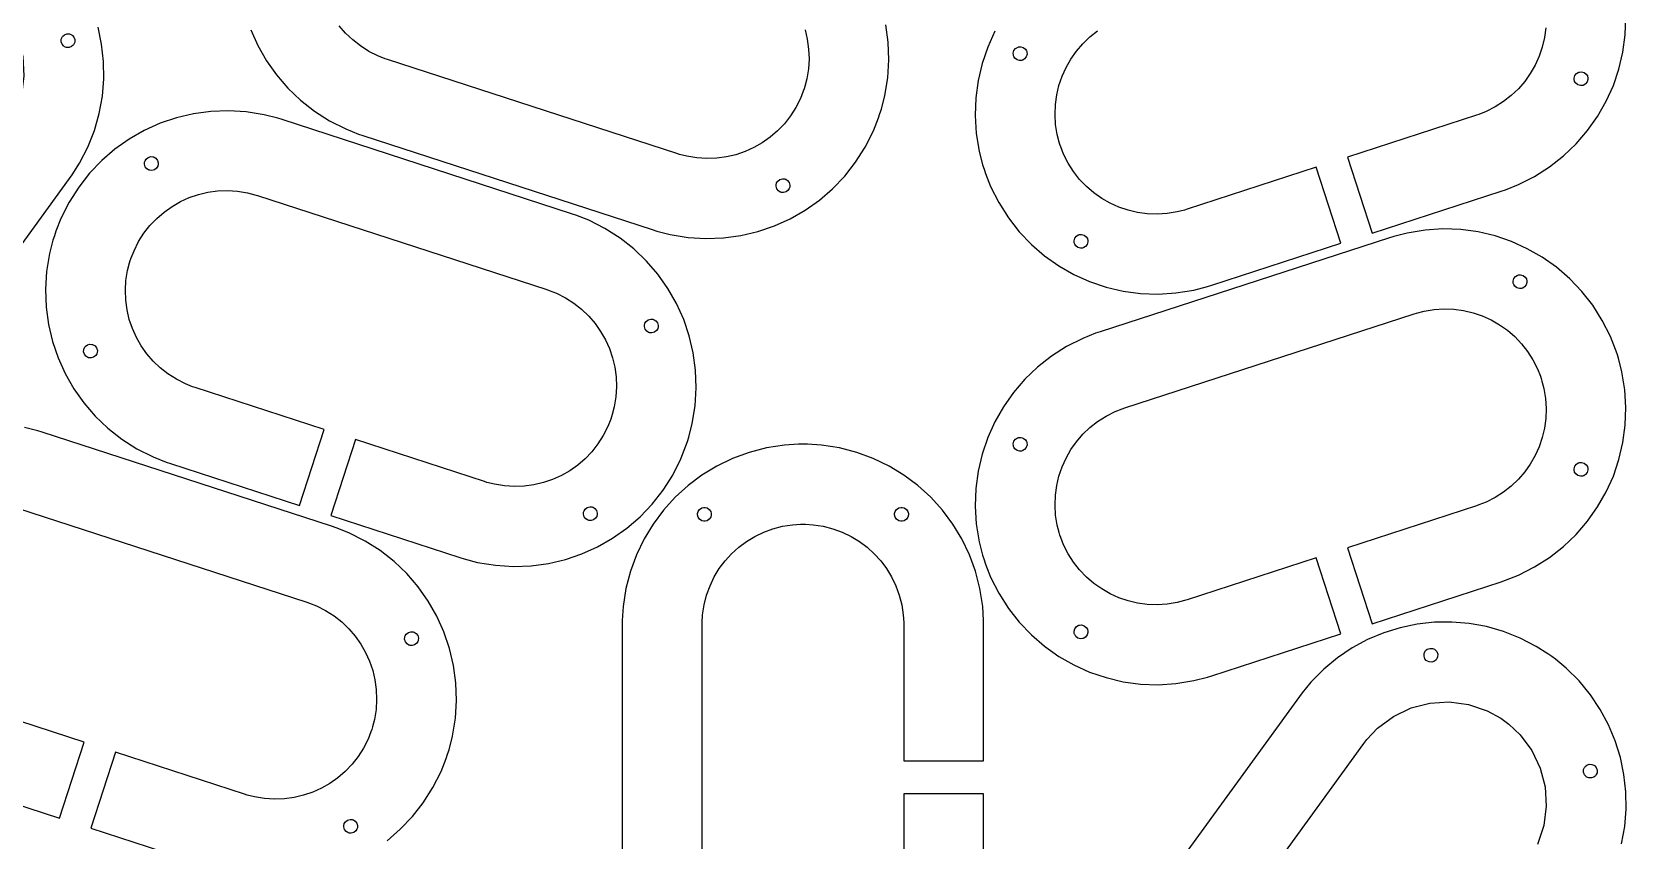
# Model space of a CAD drawing. Extents: x 0 to 47.8, y 0 to 94.9.
# Drawn here: x 23.57 to 47.83, y 13.06 to 25.35 of the extents above; entities that cross this region are included whole.
import ezdxf

# ---------------------------------------------------------------- set-up
doc = ezdxf.new("R2010")
doc.units = 0
doc.layers.get('0').update_dxf_attribs({"linetype": 'CONTINUOUS'})

msp = doc.modelspace()

# ---------------------------------------------------------------- linework, layer by layer
at = {"color": 0}
for points in [[(23.2307, 25.5279), (23.3585, 25.2601), (23.4321, 24.975), (23.4501, 24.6811), (23.4114, 24.3869), (23.3144, 24.1013), (23.2032, 23.8953), (23.1578, 23.8326), (23.1578, 23.8326), (21.944, 22.1619), (22.9271, 21.4479), (24.1408, 23.1185), (24.1821, 23.1754), (24.2946, 23.3543), (24.4214, 23.5997), (24.5214, 23.8528), (24.5951, 24.1115), (24.6428, 24.374), (24.6646, 24.6385), (24.661, 24.9028), (24.6321, 25.1651), (24.5785, 25.4235)], [(46.61, 25.4124), (46.59, 25.2647), (46.556, 25.1207), (46.5085, 24.981), (46.4479, 24.8467), (46.3749, 24.7188), (46.2897, 24.5982), (46.1932, 24.486), (46.0856, 24.3831), (45.9674, 24.2903), (45.8392, 24.2089), (45.7014, 24.1396), (45.5918, 24.0957), (45.5546, 24.0836), (45.5546, 24.0836), (43.5907, 23.4456), (43.9661, 22.29), (45.93, 22.9281), (45.9969, 22.9499), (46.1931, 23.0285), (46.4399, 23.1525), (46.6696, 23.2983), (46.8812, 23.4644), (47.0742, 23.6489), (47.2472, 23.85), (47.3996, 24.066), (47.5306, 24.295), (47.6389, 24.5357), (47.724, 24.7858), (47.785, 25.0442), (47.8208, 25.3085), (47.8307, 25.5774)], [(26.9, 25.3818), (27.0085, 25.1413), (27.1393, 24.9121), (27.2917, 24.6961), (27.4649, 24.495), (27.6576, 24.3106), (27.8693, 24.1446), (28.099, 23.9988), (28.3458, 23.8747), (28.5421, 23.796), (28.6089, 23.7743), (33.0124, 22.3435), (33.0792, 22.3218), (33.284, 22.2701), (33.5567, 22.2254), (33.8282, 22.2085), (34.0971, 22.2183), (34.3615, 22.2542), (34.6197, 22.3151), (34.87, 22.4003), (35.1106, 22.5088), (35.3397, 22.6396), (35.5557, 22.7919), (35.7568, 22.965), (35.9413, 23.1579), (36.1072, 23.3696), (36.2531, 23.5993), (36.3771, 23.8461), (36.4558, 24.0424), (36.4775, 24.1092), (36.4993, 24.176), (36.5508, 24.381), (36.5957, 24.6535), (36.6126, 24.9251), (36.6028, 25.194), (36.5669, 25.4583)], [(35.3378, 25.3818), (35.3718, 25.2378), (35.3918, 25.0901), (35.3974, 24.94), (35.3879, 24.7885), (35.3629, 24.6364), (35.334, 24.5219), (35.3219, 24.4846), (35.3099, 24.4474), (35.266, 24.3378), (35.1967, 24.2), (35.1153, 24.0718), (35.0226, 23.9536), (34.9196, 23.846), (34.8074, 23.7494), (34.6868, 23.6643), (34.559, 23.5912), (34.4246, 23.5307), (34.285, 23.4832), (34.1408, 23.4492), (33.9933, 23.4292), (33.8432, 23.4236), (33.6915, 23.4332), (33.5394, 23.4581), (33.425, 23.4869), (33.3878, 23.499), (28.9844, 24.9299), (28.9471, 24.9419), (28.8375, 24.9858), (28.6997, 25.055), (28.5715, 25.1365), (28.4533, 25.2292), (28.3457, 25.3321), (28.2492, 25.4443)], [(38.2265, 25.3613), (38.1181, 25.1207), (38.0331, 24.8704), (37.9719, 24.6122), (37.9362, 24.3478), (37.9264, 24.0789), (37.9433, 23.8074), (37.9881, 23.5347), (38.0397, 23.3299), (38.0615, 23.2629), (38.0832, 23.1961), (38.1618, 23), (38.2858, 22.7532), (38.4317, 22.5235), (38.5978, 22.3118), (38.7822, 22.1189), (38.9832, 21.9458), (39.1992, 21.7935), (39.4283, 21.6625), (39.6689, 21.554), (39.9192, 21.4689), (40.1774, 21.4081), (40.4418, 21.3721), (40.7107, 21.3622), (40.9822, 21.3792), (41.2549, 21.424), (41.4599, 21.4757), (41.5267, 21.4974), (43.4906, 22.1354), (43.1151, 23.291), (41.1512, 22.6529), (41.1139, 22.6408), (40.9994, 22.6119), (40.8474, 22.5869), (40.6957, 22.5775), (40.5457, 22.5831), (40.3981, 22.6031), (40.254, 22.6369), (40.1143, 22.6846), (39.98, 22.745), (39.8521, 22.8182), (39.7315, 22.9032), (39.6193, 22.9999), (39.5164, 23.1075), (39.4236, 23.2257), (39.3422, 23.3539), (39.2729, 23.4915), (39.229, 23.6011), (39.2169, 23.6383), (39.2049, 23.6757), (39.176, 23.7901), (39.151, 23.9422), (39.1415, 24.0939), (39.1471, 24.244), (39.1671, 24.3915), (39.2011, 24.5357), (39.2486, 24.6754), (39.3092, 24.8096), (39.3822, 24.9375), (39.4672, 25.0581), (39.5639, 25.1704), (39.6715, 25.2733), (39.7897, 25.366)], [(28.9757, 13.0484), (29.1768, 13.2215), (29.3613, 13.4143), (29.5272, 13.626), (29.6732, 13.8557), (29.7971, 14.1025), (29.8758, 14.2988), (29.8976, 14.3656), (29.9193, 14.4324), (29.971, 14.6374), (30.0157, 14.91), (30.0326, 15.1815), (30.0228, 15.4504), (29.9869, 15.7147), (29.926, 15.9731), (29.8408, 16.2233), (29.7324, 16.4639), (29.6015, 16.6931), (29.4492, 16.909), (29.2761, 17.1101), (29.0832, 17.2944), (28.8715, 17.4606), (28.6418, 17.6064), (28.395, 17.7304), (28.1989, 17.809), (28.1319, 17.8308), (23.7286, 19.2615), (23.6617, 19.2832), (23.4568, 19.3349)], [(33.7704, 11.6979), (33.7704, 16.3279), (33.7704, 16.3671), (33.7783, 16.4849), (33.8015, 16.6372), (33.8393, 16.7843), (33.891, 16.9254), (33.9556, 17.0596), (34.0325, 17.1861), (34.1208, 17.3043), (34.22, 17.4133), (34.3289, 17.5124), (34.4472, 17.6007), (34.5736, 17.6776), (34.7079, 17.7422), (34.8489, 17.7939), (34.996, 17.8317), (35.1485, 17.8549), (35.2661, 17.8629), (35.3054, 17.8629), (35.3446, 17.8629), (35.4624, 17.8549), (35.6147, 17.8317), (35.7618, 17.7939), (35.9029, 17.7422), (36.0371, 17.6776), (36.1636, 17.6007), (36.2818, 17.5124), (36.3908, 17.4133), (36.4899, 17.3043), (36.5782, 17.1861), (36.6551, 17.0596), (36.7197, 16.9254), (36.7714, 16.7843), (36.8092, 16.6372), (36.8324, 16.4849), (36.8404, 16.3671), (36.8404, 16.3279), (36.8404, 16.3279), (36.8404, 14.2629), (38.0554, 14.2629), (38.0554, 16.3279), (38.0554, 16.3982), (38.0411, 16.609), (37.9994, 16.8821), (37.9318, 17.1456), (37.8393, 17.3983), (37.7235, 17.6386), (37.5857, 17.8654), (37.4274, 18.0771), (37.2499, 18.2724), (37.0546, 18.4499), (36.8429, 18.6082), (36.6161, 18.746), (36.3757, 18.8618), (36.1231, 18.9543), (35.8596, 19.0221), (35.5865, 19.0637), (35.3757, 19.0779), (35.3054, 19.0779), (35.2351, 19.0779), (35.0242, 19.0637), (34.7511, 19.0221), (34.4876, 18.9543), (34.235, 18.8618), (33.9946, 18.746), (33.7678, 18.6082), (33.5561, 18.4499), (33.3608, 18.2724), (33.1833, 18.0771), (33.025, 17.8654), (32.8872, 17.6386), (32.7715, 17.3983), (32.679, 17.1456), (32.6113, 16.8821), (32.5696, 16.609), (32.5554, 16.3982), (32.5554, 16.3279), (32.5554, 11.6979)], [(23.3532, 18.106), (27.7565, 16.6753), (27.7938, 16.6632), (27.9033, 16.6193), (28.0411, 16.55), (28.1693, 16.4686), (28.2875, 16.3758), (28.3951, 16.2729), (28.4917, 16.1607), (28.5768, 16.0401), (28.6499, 15.9122), (28.7104, 15.7779), (28.7579, 15.6382), (28.7919, 15.4942), (28.8119, 15.3465), (28.8175, 15.1964), (28.8081, 15.0449), (28.7831, 14.8928), (28.7542, 14.7783), (28.7421, 14.741), (28.7299, 14.7038), (28.686, 14.5942), (28.6168, 14.4564), (28.5354, 14.3282), (28.4426, 14.2101), (28.3397, 14.1025), (28.2275, 14.0058), (28.1069, 13.9207), (27.979, 13.8477), (27.8447, 13.7871), (27.705, 13.7396), (27.561, 13.7056), (27.4133, 13.6856), (27.2632, 13.6801), (27.1117, 13.6896), (26.9596, 13.7145), (26.8451, 13.7434), (26.8078, 13.7555), (26.8078, 13.7555), (24.8439, 14.3936), (24.4685, 13.2381), (26.4324, 12.5999)], [(47.7639, 13.0017), (47.8115, 13.2643), (47.8333, 13.5287), (47.8297, 13.793), (47.8008, 14.0553), (47.7472, 14.3136), (47.669, 14.5663), (47.5665, 14.8108), (47.4401, 15.0458), (47.29, 15.2692), (47.1167, 15.4789), (46.9203, 15.6731), (46.7581, 15.8086), (46.7011, 15.8499), (46.6443, 15.8913), (46.4653, 16.0038), (46.22, 16.1304), (45.9669, 16.2306), (45.7081, 16.3043), (45.4456, 16.3518), (45.1811, 16.3738), (44.9168, 16.37), (44.6546, 16.3412), (44.3961, 16.2876), (44.1436, 16.2093), (43.8989, 16.1069), (43.6639, 15.9804), (43.4407, 15.8304), (43.231, 15.6571), (43.0367, 15.4606), (42.9012, 15.2983), (42.86, 15.2415), (40.1385, 11.4957)], [(22.029, 14.0307), (23.9929, 13.3926), (24.3683, 14.5481), (22.4044, 15.1863)], [(41.1215, 10.7816), (43.8429, 14.5274), (43.8883, 14.59), (44.05, 14.7593), (44.2917, 14.9399), (44.5594, 15.0676), (44.8446, 15.1413), (45.1386, 15.1593), (45.4328, 15.1206), (45.7183, 15.0236), (45.9244, 14.9124), (45.9871, 14.8669), (46.0496, 14.8215), (46.219, 14.6599), (46.3994, 14.4182), (46.5272, 14.1504), (46.6008, 13.8652), (46.619, 13.5713), (46.5801, 13.2771), (46.4832, 12.9915)], [(38.0554, 11.6979), (38.0554, 13.7629), (36.8404, 13.7629), (36.8404, 11.6979)]]:
    msp.add_lwpolyline(points, dxfattribs=at)
for points in [[(24.2049, 25.1547), (24.1989, 25.1464), (24.1742, 25.1265), (24.1364, 25.1128), (24.0961, 25.1142), (24.0665, 25.1256), (24.0582, 25.1314), (24.0499, 25.1375), (24.03, 25.1622), (24.0163, 25.2), (24.0176, 25.2403), (24.029, 25.2699), (24.035, 25.2781), (24.041, 25.2864), (24.0657, 25.3064), (24.1035, 25.3201), (24.1437, 25.3187), (24.1733, 25.3074), (24.1817, 25.3014), (24.1899, 25.2954), (24.2099, 25.2707), (24.2236, 25.2329), (24.2222, 25.1926), (24.2108, 25.1629), (24.2049, 25.1547)], [(38.6432, 24.9188), (38.6335, 24.9157), (38.6018, 24.914), (38.5631, 24.9251), (38.5314, 24.9499), (38.5142, 24.9765), (38.511, 24.9863), (38.5078, 24.996), (38.5061, 25.0276), (38.5172, 25.0664), (38.5419, 25.0981), (38.5686, 25.1153), (38.5783, 25.1185), (38.5881, 25.1217), (38.6197, 25.1233), (38.6585, 25.1122), (38.6901, 25.0875), (38.7075, 25.0608), (38.7107, 25.0511), (38.7137, 25.0414), (38.7154, 25.0097), (38.7043, 24.971), (38.6796, 24.9393), (38.6529, 24.9219), (38.6432, 24.9188)], [(47.1788, 24.5378), (47.169, 24.5346), (47.1374, 24.5331), (47.0986, 24.544), (47.0669, 24.5689), (47.0496, 24.5956), (47.0464, 24.6051), (47.0433, 24.6149), (47.0417, 24.6465), (47.0528, 24.6853), (47.0775, 24.7171), (47.1042, 24.7343), (47.1139, 24.7375), (47.1236, 24.7406), (47.1553, 24.7424), (47.1939, 24.7311), (47.2257, 24.7064), (47.2431, 24.6799), (47.2461, 24.67), (47.2493, 24.6604), (47.251, 24.6286), (47.2399, 24.59), (47.215, 24.5583), (47.1885, 24.541), (47.1788, 24.5378)], [(30.4574, 18.5104), (28.4935, 19.1486), (28.1179, 17.9931), (30.0818, 17.3549), (30.1487, 17.3332), (30.3536, 17.2815), (30.6263, 17.2368), (30.8978, 17.2199), (31.1667, 17.2297), (31.4311, 17.2656), (31.6893, 17.3265), (31.9396, 17.4117), (32.1801, 17.5201), (32.4093, 17.651), (32.6253, 17.8033), (32.8264, 17.9764), (33.0107, 18.1693), (33.1768, 18.381), (33.3226, 18.6107), (33.4467, 18.8575), (33.5253, 19.0536), (33.5471, 19.1206), (33.5687, 19.1874), (33.6204, 19.3924), (33.6651, 19.6649), (33.6822, 19.9365), (33.6724, 20.2054), (33.6364, 20.4697), (33.5756, 20.7279), (33.4904, 20.9782), (33.3819, 21.2188), (33.251, 21.4479), (33.0986, 21.6639), (32.9256, 21.865), (32.7326, 22.0494), (32.521, 22.2154), (32.2912, 22.3614), (32.0444, 22.4854), (31.8483, 22.564), (31.7815, 22.5857), (27.3781, 24.0165), (27.3113, 24.0382), (27.1063, 24.0899), (26.8338, 24.1347), (26.5621, 24.1517), (26.2932, 24.1418), (26.0289, 24.106), (25.7706, 24.045), (25.5203, 23.9599), (25.2797, 23.8514), (25.0506, 23.7206), (24.8346, 23.5681), (24.6336, 23.395), (24.4492, 23.2021), (24.2832, 22.9904), (24.1372, 22.7607), (24.0132, 22.5139), (23.9346, 22.3178), (23.9129, 22.2508), (23.8911, 22.184), (23.8394, 21.9792), (23.7947, 21.7065), (23.7778, 21.435), (23.7876, 21.1661), (23.8235, 20.9017), (23.8844, 20.6435), (23.9696, 20.3932), (24.0781, 20.1526), (24.2089, 19.9235), (24.3614, 19.7075), (24.5344, 19.5064), (24.7272, 19.3219), (24.9389, 19.156), (25.1686, 19.0101), (25.4154, 18.8861), (25.6117, 18.8074), (25.6785, 18.7857), (27.6424, 18.1475), (28.0179, 19.3031), (26.054, 19.9413), (26.0167, 19.9533), (25.9071, 19.9972), (25.7693, 20.0665), (25.6411, 20.1479), (25.5231, 20.2406), (25.4154, 20.3435), (25.3187, 20.4557), (25.2336, 20.5764), (25.1606, 20.7042), (25.1, 20.8385), (25.0525, 20.9782), (25.0185, 21.1224), (24.9985, 21.2699), (24.9931, 21.42), (25.0025, 21.5717), (25.0275, 21.7237), (25.0563, 21.8382), (25.0685, 21.8754), (25.0806, 21.9128), (25.1244, 22.0224), (25.1936, 22.16), (25.275, 22.2882), (25.3678, 22.4064), (25.4707, 22.514), (25.5829, 22.6107), (25.7035, 22.6957), (25.8314, 22.7687), (25.9657, 22.8293), (26.1054, 22.8768), (26.2494, 22.9108), (26.3971, 22.9308), (26.5472, 22.9364), (26.6988, 22.9269), (26.851, 22.9019), (26.9653, 22.8731), (27.0026, 22.861), (31.406, 21.4301), (31.4433, 21.4181), (31.5528, 21.3742), (31.6906, 21.305), (31.8187, 21.2235), (31.9369, 21.1308), (32.0446, 21.0279), (32.1412, 20.9157), (32.2263, 20.7951), (32.2993, 20.6672), (32.3599, 20.5329), (32.4075, 20.3932), (32.4414, 20.2492), (32.4614, 20.1015), (32.4669, 19.9514), (32.4575, 19.7999), (32.4325, 19.6478), (32.4036, 19.5333), (32.3915, 19.496), (32.3794, 19.4588), (32.3356, 19.3492), (32.2662, 19.2114), (32.1849, 19.0832), (32.0922, 18.965), (31.9893, 18.8574), (31.8769, 18.7608), (31.7564, 18.6757), (31.6285, 18.6026), (31.4943, 18.5421), (31.3546, 18.4946), (31.2104, 18.4606), (31.0629, 18.4406), (30.9128, 18.435), (30.7611, 18.4446), (30.609, 18.4694), (30.4946, 18.4983), (30.4574, 18.5104)], [(25.3568, 23.2485), (25.3471, 23.2517), (25.3204, 23.269), (25.2957, 23.3007), (25.2846, 23.3394), (25.2862, 23.3711), (25.2894, 23.3808), (25.2926, 23.3906), (25.3099, 23.4172), (25.3415, 23.4419), (25.3803, 23.4531), (25.4119, 23.4514), (25.4218, 23.4482), (25.4314, 23.445), (25.4581, 23.4278), (25.4828, 23.3961), (25.4939, 23.3574), (25.4924, 23.3257), (25.4892, 23.316), (25.486, 23.3063), (25.4686, 23.2796), (25.4369, 23.2549), (25.3982, 23.2438), (25.3665, 23.2453), (25.3568, 23.2485)], [(35.0336, 23.1115), (35.0432, 23.1083), (35.0699, 23.091), (35.0947, 23.0593), (35.1057, 23.0207), (35.1042, 22.9889), (35.101, 22.9792), (35.0978, 22.9694), (35.0804, 22.9429), (35.0488, 22.9182), (35.0101, 22.9069), (34.9785, 22.9086), (34.9688, 22.9118), (34.9589, 22.915), (34.9324, 22.9324), (34.9075, 22.964), (34.8964, 23.0028), (34.8981, 23.0344), (34.9012, 23.0442), (34.9044, 23.0539), (34.9217, 23.0804), (34.9533, 23.1053), (34.9921, 23.1164), (35.0237, 23.1147), (35.0336, 23.1115)], [(45.5546, 18.1429), (43.5907, 17.5047), (43.9661, 16.3492), (45.93, 16.9874), (45.9969, 17.0092), (46.1931, 17.0878), (46.4399, 17.2118), (46.6696, 17.3576), (46.8812, 17.5236), (47.0742, 17.7081), (47.2472, 17.9092), (47.3996, 18.1251), (47.5306, 18.3543), (47.6389, 18.5949), (47.724, 18.8451), (47.785, 19.1033), (47.8208, 19.3678), (47.8307, 19.6367), (47.8138, 19.9082), (47.769, 20.1808), (47.7174, 20.3857), (47.6957, 20.4525), (47.6739, 20.5194), (47.5953, 20.7156), (47.4712, 20.9624), (47.3254, 21.1921), (47.1593, 21.4037), (46.9749, 21.5967), (46.7737, 21.7697), (46.5578, 21.9221), (46.3287, 22.0531), (46.0881, 22.1615), (45.8379, 22.2467), (45.5796, 22.3075), (45.3153, 22.3435), (45.0464, 22.3533), (44.7749, 22.3362), (44.5022, 22.2915), (44.2974, 22.2399), (44.2304, 22.2182), (39.8271, 20.7874), (39.7601, 20.7657), (39.564, 20.6869), (39.3172, 20.5631), (39.0875, 20.4172), (38.8757, 20.2511), (38.6829, 20.0667), (38.5099, 19.8656), (38.3574, 19.6496), (38.2265, 19.4206), (38.1181, 19.1799), (38.0331, 18.9297), (37.9719, 18.6714), (37.9362, 18.4071), (37.9264, 18.1382), (37.9433, 17.8665), (37.9881, 17.594), (38.0397, 17.3892), (38.0615, 17.3222), (38.0832, 17.2554), (38.1618, 17.0592), (38.2858, 16.8124), (38.4317, 16.5826), (38.5978, 16.371), (38.7822, 16.1782), (38.9832, 16.005), (39.1992, 15.8526), (39.4283, 15.7217), (39.6689, 15.6133), (39.9192, 15.5282), (40.1774, 15.4672), (40.4418, 15.4314), (40.7107, 15.4215), (40.9822, 15.4385), (41.2549, 15.4832), (41.4599, 15.5349), (41.5267, 15.5565), (43.4906, 16.1947), (43.1151, 17.3503), (41.1512, 16.7121), (41.1139, 16.7), (40.9994, 16.6711), (40.8474, 16.6463), (40.6957, 16.6367), (40.5457, 16.6422), (40.3981, 16.6622), (40.254, 16.6963), (40.1143, 16.7438), (39.98, 16.8043), (39.8521, 16.8774), (39.7315, 16.9625), (39.6193, 17.059), (39.5164, 17.1667), (39.4236, 17.2849), (39.3422, 17.4131), (39.2729, 17.5508), (39.229, 17.6604), (39.2169, 17.6976), (39.2049, 17.735), (39.176, 17.8494), (39.151, 18.0015), (39.1415, 18.1531), (39.1471, 18.3032), (39.1671, 18.4508), (39.2011, 18.5949), (39.2486, 18.7346), (39.3092, 18.8689), (39.3822, 18.9968), (39.4672, 19.1174), (39.5639, 19.2296), (39.6715, 19.3325), (39.7897, 19.4251), (39.9179, 19.5067), (40.0557, 19.5758), (40.1651, 19.6197), (40.2025, 19.6318), (44.606, 21.0626), (44.6432, 21.0747), (44.7576, 21.1036), (44.9097, 21.1286), (45.0612, 21.1381), (45.2114, 21.1325), (45.359, 21.1125), (45.5031, 21.0786), (45.6428, 21.031), (45.7771, 20.9706), (45.905, 20.8974), (46.0256, 20.8124), (46.1378, 20.7157), (46.2407, 20.6081), (46.3333, 20.4899), (46.4149, 20.3617), (46.484, 20.224), (46.5279, 20.1144), (46.5401, 20.0771), (46.5522, 20.0399), (46.5811, 19.9254), (46.606, 19.7733), (46.6156, 19.6217), (46.61, 19.4715), (46.59, 19.324), (46.556, 19.1799), (46.5085, 19.0401), (46.4479, 18.9058), (46.3749, 18.7781), (46.2897, 18.6575), (46.1932, 18.5451), (46.0856, 18.4422), (45.9674, 18.3496), (45.8392, 18.2681), (45.7014, 18.1989), (45.5918, 18.155), (45.5546, 18.1429)], [(39.5703, 22.0656), (39.5606, 22.0625), (39.5289, 22.0608), (39.4901, 22.0719), (39.4585, 22.0967), (39.4411, 22.1233), (39.4381, 22.1331), (39.4349, 22.1428), (39.4332, 22.1744), (39.4443, 22.2132), (39.469, 22.2449), (39.4957, 22.2622), (39.5054, 22.2654), (39.5151, 22.2685), (39.5468, 22.2701), (39.5856, 22.259), (39.6172, 22.2343), (39.6346, 22.2076), (39.6376, 22.1979), (39.6408, 22.1882), (39.6425, 22.1565), (39.6314, 22.1178), (39.6067, 22.0861), (39.58, 22.0687), (39.5703, 22.0656)], [(46.2517, 21.4501), (46.2419, 21.4469), (46.2103, 21.4454), (46.1715, 21.4565), (46.1399, 21.4813), (46.1225, 21.5079), (46.1194, 21.5176), (46.1163, 21.5272), (46.1146, 21.559), (46.1257, 21.5978), (46.1504, 21.6294), (46.1771, 21.6468), (46.1868, 21.6499), (46.1965, 21.6531), (46.2282, 21.6547), (46.2669, 21.6436), (46.2986, 21.6188), (46.316, 21.5922), (46.3192, 21.5825), (46.3222, 21.5728), (46.3239, 21.5411), (46.3128, 21.5024), (46.2879, 21.4707), (46.2614, 21.4533), (46.2517, 21.4501)], [(32.9653, 20.7764), (32.9556, 20.7796), (32.9289, 20.7969), (32.9042, 20.8286), (32.8931, 20.8672), (32.8947, 20.8989), (32.8979, 20.9086), (32.9011, 20.9183), (32.9183, 20.945), (32.95, 20.9697), (32.9887, 20.981), (33.0204, 20.9792), (33.0303, 20.9761), (33.0399, 20.9729), (33.0665, 20.9556), (33.0913, 20.9239), (33.1024, 20.8851), (33.1007, 20.8535), (33.0976, 20.8438), (33.0944, 20.834), (33.0771, 20.8075), (33.0454, 20.7826), (33.0067, 20.7715), (32.975, 20.7732), (32.9653, 20.7764)], [(24.4299, 20.3953), (24.42, 20.3985), (24.3935, 20.4158), (24.3686, 20.4475), (24.3575, 20.4863), (24.3592, 20.5179), (24.3624, 20.5276), (24.3656, 20.5374), (24.3828, 20.564), (24.4146, 20.5888), (24.4532, 20.5999), (24.4849, 20.5982), (24.4947, 20.595), (24.5043, 20.5919), (24.531, 20.5746), (24.5558, 20.5429), (24.5669, 20.5042), (24.5653, 20.4725), (24.5621, 20.4628), (24.5589, 20.4531), (24.5417, 20.4264), (24.5099, 20.4017), (24.4713, 20.3906), (24.4394, 20.3921), (24.4299, 20.3953)], [(38.6432, 18.9781), (38.6335, 18.9749), (38.6018, 18.9732), (38.5631, 18.9844), (38.5314, 19.0092), (38.5142, 19.0357), (38.511, 19.0454), (38.5078, 19.0551), (38.5061, 19.0868), (38.5172, 19.1256), (38.5419, 19.1572), (38.5686, 19.1746), (38.5783, 19.1778), (38.5881, 19.1808), (38.6197, 19.1825), (38.6585, 19.1714), (38.6901, 19.1467), (38.7075, 19.1201), (38.7107, 19.1104), (38.7137, 19.1007), (38.7154, 19.0689), (38.7043, 19.0303), (38.6796, 18.9985), (38.6529, 18.9811), (38.6432, 18.9781)], [(47.1788, 18.5969), (47.169, 18.5939), (47.1374, 18.5922), (47.0986, 18.6033), (47.0669, 18.6281), (47.0496, 18.6547), (47.0464, 18.6644), (47.0433, 18.6742), (47.0417, 18.7058), (47.0528, 18.7446), (47.0775, 18.7763), (47.1042, 18.7936), (47.1139, 18.7967), (47.1236, 18.7999), (47.1553, 18.8015), (47.1939, 18.7904), (47.2257, 18.7657), (47.2431, 18.739), (47.2461, 18.7293), (47.2493, 18.7196), (47.251, 18.6879), (47.2399, 18.6492), (47.215, 18.6175), (47.1885, 18.6001), (47.1788, 18.5969)], [(32.0382, 17.9232), (32.0285, 17.9264), (32.0019, 17.9437), (31.9771, 17.9754), (31.966, 18.0142), (31.9676, 18.0458), (31.9708, 18.0556), (31.974, 18.0653), (31.9913, 18.0918), (32.0231, 18.1167), (32.0617, 18.1278), (32.0935, 18.1261), (32.1032, 18.1229), (32.1128, 18.1197), (32.1394, 18.1025), (32.1642, 18.0707), (32.1754, 18.0321), (32.1738, 18.0003), (32.1706, 17.9906), (32.1674, 17.981), (32.15, 17.9543), (32.1183, 17.9296), (32.0796, 17.9185), (32.0479, 17.92), (32.0382, 17.9232)], [(33.9104, 18.0129), (33.9104, 18.0026), (33.9021, 17.9719), (33.8796, 17.9386), (33.8462, 17.9161), (33.8156, 17.9079), (33.8054, 17.9079), (33.7951, 17.9079), (33.7644, 17.9161), (33.7311, 17.9386), (33.7086, 17.9719), (33.7004, 18.0026), (33.7004, 18.0129), (33.7004, 18.0231), (33.7086, 18.0538), (33.7311, 18.0871), (33.7644, 18.1096), (33.7951, 18.1178), (33.8054, 18.1178), (33.8156, 18.1178), (33.8462, 18.1096), (33.8796, 18.0871), (33.9021, 18.0538), (33.9104, 18.0231), (33.9104, 18.0129)], [(36.9104, 18.0129), (36.9104, 18.0026), (36.9021, 17.9719), (36.8796, 17.9386), (36.8462, 17.9161), (36.8156, 17.9079), (36.8054, 17.9079), (36.7951, 17.9079), (36.7644, 17.9161), (36.7311, 17.9386), (36.7086, 17.9719), (36.7004, 18.0026), (36.7004, 18.0129), (36.7004, 18.0231), (36.7086, 18.0538), (36.7311, 18.0871), (36.7644, 18.1096), (36.7951, 18.1178), (36.8054, 18.1178), (36.8156, 18.1178), (36.8462, 18.1096), (36.8796, 18.0871), (36.9021, 18.0538), (36.9104, 18.0231), (36.9104, 18.0129)], [(39.5703, 16.1249), (39.5606, 16.1217), (39.5289, 16.12), (39.4901, 16.1312), (39.4585, 16.156), (39.4411, 16.1826), (39.4381, 16.1922), (39.4349, 16.2021), (39.4332, 16.2337), (39.4443, 16.2724), (39.469, 16.3042), (39.4957, 16.3214), (39.5054, 16.3246), (39.5151, 16.3278), (39.5468, 16.3293), (39.5856, 16.3183), (39.6172, 16.2935), (39.6346, 16.2669), (39.6376, 16.2572), (39.6408, 16.2475), (39.6425, 16.2158), (39.6314, 16.1771), (39.6067, 16.1453), (39.58, 16.1281), (39.5703, 16.1249)], [(29.3158, 16.0214), (29.3061, 16.0246), (29.2794, 16.0419), (29.2547, 16.0736), (29.2436, 16.1124), (29.2453, 16.144), (29.2483, 16.1537), (29.2515, 16.1635), (29.2689, 16.19), (29.3006, 16.2149), (29.3393, 16.226), (29.371, 16.2243), (29.3807, 16.2211), (29.3904, 16.2179), (29.4169, 16.2007), (29.4418, 16.1689), (29.4529, 16.1303), (29.4513, 16.0985), (29.4481, 16.0888), (29.445, 16.0792), (29.4276, 16.0525), (29.3958, 16.0278), (29.3572, 16.0167), (29.3256, 16.0182), (29.3158, 16.0214)], [(44.9467, 15.8082), (44.9406, 15.8), (44.9158, 15.78), (44.8781, 15.7663), (44.8378, 15.7676), (44.8082, 15.779), (44.7999, 15.785), (44.7917, 15.791), (44.7717, 15.8157), (44.7579, 15.8535), (44.7593, 15.8937), (44.7707, 15.9233), (44.7767, 15.9317), (44.7826, 15.94), (44.8074, 15.9599), (44.8453, 15.9737), (44.8854, 15.9722), (44.9151, 15.9608), (44.9233, 15.9549), (44.9317, 15.9489), (44.9515, 15.9242), (44.9653, 15.8864), (44.9639, 15.8461), (44.9526, 15.8165), (44.9467, 15.8082)], [(47.3736, 14.0449), (47.3676, 14.0367), (47.3429, 14.0167), (47.3051, 14.0029), (47.2649, 14.0043), (47.2353, 14.0157), (47.2269, 14.0217), (47.2188, 14.0276), (47.1988, 14.0524), (47.185, 14.0901), (47.1864, 14.1304), (47.1978, 14.16), (47.2037, 14.1683), (47.2097, 14.1765), (47.2344, 14.1965), (47.2722, 14.2103), (47.3125, 14.2089), (47.3421, 14.1975), (47.3504, 14.1915), (47.3586, 14.1856), (47.3786, 14.1608), (47.3924, 14.1231), (47.391, 14.0828), (47.3796, 14.0532), (47.3736, 14.0449)], [(28.3888, 13.1682), (28.379, 13.1714), (28.3524, 13.1888), (28.3276, 13.2204), (28.3165, 13.2591), (28.3182, 13.2908), (28.3214, 13.3005), (28.3244, 13.3102), (28.3418, 13.3369), (28.3735, 13.3617), (28.4122, 13.3728), (28.4439, 13.3711), (28.4536, 13.3679), (28.4633, 13.3648), (28.4899, 13.3475), (28.5147, 13.3158), (28.5258, 13.2771), (28.5242, 13.2454), (28.5211, 13.2356), (28.5179, 13.2259), (28.5006, 13.1993), (28.4689, 13.1745), (28.4301, 13.1635), (28.3983, 13.1651), (28.3888, 13.1682)]]:
    msp.add_lwpolyline(points, close=True, dxfattribs=at)

doc.saveas('drawing.dxf')
